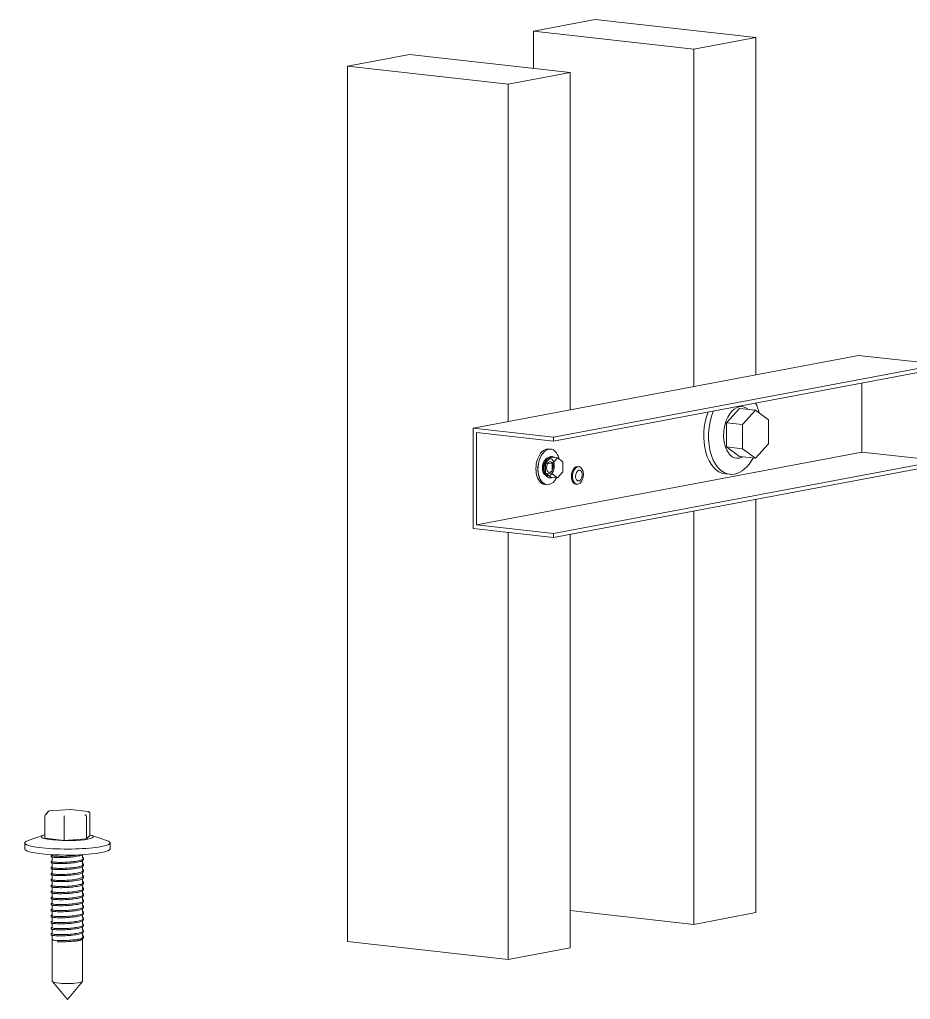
# Model space of a CAD drawing. Header units: millimetres. Extents: x -244126 to 368105, y -173968 to 259060.
# Drawn here: x 42424.6 to 42776, y 46286.4 to 46672.7 of the extents above; entities that cross this region are included whole.
import ezdxf

# ---------------------------------------------------------------- set-up
doc = ezdxf.new("R2010")
doc.units = ezdxf.units.MM
doc.header["$MEASUREMENT"] = 0
doc.layers.add('A04_TUBE SERIES', color=7, linetype='Continuous')

# ---------------------------------------------------------------- blocks, each defined once
blk = doc.blocks.new('A$Cf56e523b')
at = {"color": 0, "linetype": 'Continuous', "lineweight": 0, "extrusion": (6.66134e-16, 0.989374, 0.145396)}
for p, q in [((-97.78, 434.8), (-128.3, 429.04)), ((-18.58, 425.92), (-97.78, 434.8)), ((-128.3, 429.04), (-49.11, 420.16)), ((-128.3, 410.68), (-128.3, 429.04)), ((-49.11, 420.16), (-18.58, 425.92)), ((-18.58, 259.71), (-18.58, 425.92)), ((-189.36, 417.53), (-219.89, 411.77)), ((-110.16, 408.65), (-189.36, 417.53)), ((-49.11, 253.95), (-49.11, 420.16)), ((-219.89, 411.77), (-140.69, 402.89)), ((-219.89, -19.59), (-219.89, 411.77)), ((-140.69, 402.89), (-110.16, 408.65)), ((-110.16, 242.44), (-110.16, 408.65)), ((-140.69, 236.68), (-140.69, 402.89)), ((32.02, 269.25), (-157.99, 233.42)), ((32.02, 269.25), (71.62, 264.81)), ((71.62, 264.81), (-118.39, 228.98)), ((71.62, 262.84), (-118.39, 227)), ((33.6, 255.67), (33.6, 221.59)), ((-26.71, 243.17), (-33.06, 236.04)), ((-26.71, 243.17), (-18.79, 242.28)), ((-18.79, 242.28), (-25.14, 235.15)), ((-12.45, 237.54), (-18.79, 242.28)), ((-12.45, 225.67), (-12.45, 237.54)), ((-157.99, 233.42), (-157.99, 183.95)), ((-118.39, 228.98), (-157.99, 233.42)), ((-33.06, 236.04), (-33.06, 224.17)), ((-33.06, 236.04), (-25.14, 235.15)), ((-25.14, 235.15), (-25.14, 223.28)), ((-156.4, 231.26), (-118.39, 227)), ((-156.4, 185.75), (-156.4, 231.26)), ((-118.39, 227), (-118.39, 228.98)), ((-33.06, 224.17), (-26.71, 219.43)), ((-33.06, 224.17), (-25.14, 223.28)), ((-25.14, 223.28), (-18.79, 218.54)), ((-18.79, 218.54), (-12.45, 225.67)), ((33.6, 221.59), (-156.4, 185.75)), ((-119.68, 219.15), (-122.33, 216.17)), ((-119.68, 219.15), (-116.36, 218.78)), ((-116.36, 218.78), (-119.02, 215.79)), ((-113.7, 216.8), (-116.36, 218.78)), ((-26.71, 219.43), (-18.79, 218.54)), ((33.6, 221.59), (71.62, 217.32)), ((-122.33, 216.17), (-122.33, 211.19)), ((-122.33, 216.17), (-119.02, 215.79)), ((-119.02, 215.79), (-119.02, 210.82)), ((71.62, 217.32), (-118.39, 181.49)), ((71.62, 215.35), (-118.39, 179.51)), ((-113.7, 211.82), (-113.7, 216.8)), ((-122.33, 211.19), (-119.68, 209.21)), ((-122.33, 211.19), (-119.02, 210.82)), ((-119.68, 209.21), (-116.36, 208.84)), ((-119.02, 210.82), (-116.36, 208.84)), ((-116.36, 208.84), (-113.7, 211.82)), ((-33.81, 210.92), (-31.43, 210.66)), ((-122.65, 205.65), (-121.65, 205.54)), ((-18.58, -5.44), (-18.58, 198.33)), ((-49.11, -11.2), (-49.11, 192.58)), ((-157.99, 183.95), (-118.39, 179.51)), ((-118.39, 181.49), (-156.4, 185.75)), ((-140.69, -28.47), (-140.69, 182.01)), ((-118.39, 179.51), (-118.39, 181.49)), ((-110.16, -22.71), (-110.16, 181.06)), ((-110.16, -4.35), (-49.11, -11.2)), ((-49.11, -11.2), (-18.58, -5.44)), ((-219.89, -19.59), (-140.69, -28.47)), ((-140.69, -28.47), (-110.16, -22.71))]:
    blk.add_line(p, q, dxfattribs=at)
at = {"color": 0, "linetype": 'Continuous', "lineweight": 0}
for centre, major_axis, start_param, end_param in [((-29.09, 231.56), (-2.34, -20.91), -2.018128, 0.18347), ((-29.09, 231.56), (-2.34, -20.91), -2.018128, 0.18347), ((-29.09, 231.56), (2.34, 20.91), -1.038524, -0.756524), ((-29.09, 231.56), (2.34, 20.91), -1.038524, -0.756524), ((-31.47, 231.83), (-2.34, -20.91), -1.976257, 0), ((-121.67, 214.4), (-0.98, -8.75), -3.327534, 0), ((-120.67, 214.29), (-0.98, -8.75), -3.898117, 0.18347), ((-120.67, 214.29), (-0.98, -8.75), -2.229822, 0.18347), ((-120.67, 214.29), (0.98, 8.75), -1.038524, -0.756524), ((-120.67, 214.29), (0.98, 8.75), -1.038524, -0.756524), ((-29.09, 231.56), (-2.34, -20.91), 0.18347, 0.975482), ((-29.09, 231.56), (-2.34, -20.91), 0.18347, 0.975482), ((-120.67, 214.29), (-0.98, -8.75), 0.18347, 0.975482), ((-120.67, 214.29), (-0.98, -8.75), 0.18347, 0.975482)]:
    blk.add_ellipse(centre, major_axis=major_axis, ratio=0.604058, start_param=start_param, end_param=end_param, dxfattribs=at)
at = {"color": 0, "linetype": 'Continuous', "lineweight": 0, "extrusion": (-3.0076e-17, 1.98877e-16, -1)}
for centre, major_axis in [((-26.71, 231.3), (-1.43, -12.72)), ((-119.68, 214.18), (-0.6, -5.32))]:
    blk.add_ellipse(centre, major_axis=major_axis, ratio=0.604058, start_param=-0.18347, end_param=3.539334, dxfattribs=at)
at = {"color": 0, "linetype": 'Continuous', "lineweight": 0, "extrusion": (1.35777e-16, 1.52357e-16, -1)}
blk.add_ellipse((-26.71, 231.3), major_axis=(-1.43, -12.72), ratio=0.604058, start_param=-0.397742, end_param=-0.18347, dxfattribs=at)
at = {"color": 0, "linetype": 'Continuous', "lineweight": 0, "extrusion": (3.21605e-16, 1.59458e-16, -1)}
blk.add_ellipse((-119.68, 214.18), major_axis=(-0.6, -5.32), ratio=0.604058, start_param=-0.397742, end_param=-0.18347, dxfattribs=at)
blk = doc.blocks.new('A$C030455b8')
at = {"color": 0, "linetype": 'Continuous', "lineweight": 0, "extrusion": (6.66134e-16, 0.989374, 0.145396)}
blk.add_line((-0.79, -3.46), (-0.39, -3.5), dxfattribs=at)
at = {"color": 0, "linetype": 'Continuous', "lineweight": 0}
for centre, major_axis, start_param, end_param in [((-0.4, 0.04), (-0.39, -3.5), -3.327534, 0), ((0, 0), (-0.39, -3.5), -2.229822, 0.18347), ((0, 0), (-0.39, -3.5), -3.898117, 0.18347), ((0, 0), (0.39, 3.5), -2.16611, -0.756524), ((0, 0), (0.39, 3.5), -1.038524, -0.756524), ((0, 0), (-0.39, -3.5), 0.18347, 0.975482), ((0, 0), (-0.39, -3.5), 0.18347, 0.975482)]:
    blk.add_ellipse(centre, major_axis=major_axis, ratio=0.604058, start_param=start_param, end_param=end_param, dxfattribs=at)
at = {"color": 0, "linetype": 'Continuous', "lineweight": 0, "extrusion": (-3.0076e-17, 1.98877e-16, -1)}
blk.add_ellipse((0.4, -0.04), major_axis=(-0.24, -2.13), ratio=0.604058, start_param=-0.18347, end_param=5.885444, dxfattribs=at)
at = {"color": 0, "linetype": 'Continuous', "lineweight": 0, "extrusion": (3.21605e-16, 1.59458e-16, -1)}
blk.add_ellipse((0.4, -0.04), major_axis=(-0.24, -2.13), ratio=0.604058, start_param=-0.397742, end_param=-0.18347, dxfattribs=at)

msp = doc.modelspace()

# ---------------------------------------------------------------- linework, layer by layer
at = {"color": 0, "linetype": 'Continuous', "lineweight": 0, "extrusion": (6.66134e-16, 0.989374, 0.145396)}
for p, q in [((42644.03709, 46489.51533), (42644.43501, 46489.47073)), ((42436.05896, 46360.53011), (42434.81611, 46359.181)), ((42444.64434, 46361.22139), (42436.48701, 46360.73324)), ((42451.65236, 46360.43615), (42444.64747, 46361.22131)), ((42434.59576, 46349.93075), (42434.59576, 46358.63724)), ((42442.19878, 46349.07855), (42442.19878, 46357.78504)), ((42451.07627, 46349.60979), (42451.07627, 46358.31628)), ((42452.35074, 46350.99324), (42452.35074, 46359.69973)), ((42434.1068, 46351.06303), (42428.07424, 46349.07563)), ((42434.59576, 46349.93075), (42442.19878, 46349.07855)), ((42442.19878, 46349.07855), (42451.07627, 46349.60979)), ((42451.07627, 46349.60979), (42452.35074, 46350.99324)), ((42452.8397, 46351.06303), (42458.87226, 46349.07563)), ((42426.64122, 46345.713), (42426.64122, 46348.0875)), ((42460.30528, 46345.713), (42460.30528, 46348.0875)), ((42437.47325, 46343.17823), (42437.47325, 46343.42646)), ((42437.47325, 46340.80374), (42437.47325, 46342.50778)), ((42449.47325, 46341.99098), (42449.47325, 46343.42006)), ((42449.47325, 46339.61649), (42449.47325, 46341.04556)), ((42437.47325, 46338.42924), (42437.47325, 46340.13328)), ((42437.47325, 46336.05474), (42437.47325, 46337.75879)), ((42449.47325, 46337.24199), (42449.47325, 46338.67107)), ((42437.47325, 46333.68025), (42437.47325, 46335.38429)), ((42437.47325, 46331.30575), (42437.47325, 46333.00979)), ((42449.47325, 46334.86749), (42449.47325, 46336.29657)), ((42449.47325, 46332.493), (42449.47325, 46333.92207)), ((42437.47325, 46328.93125), (42437.47325, 46330.6353)), ((42449.47325, 46330.1185), (42449.47325, 46331.54758)), ((42449.47325, 46327.744), (42449.47325, 46329.17308)), ((42437.47325, 46326.55676), (42437.47325, 46328.2608)), ((42437.47325, 46324.18226), (42437.47325, 46325.8863)), ((42449.47325, 46325.36951), (42449.47325, 46326.79859)), ((42437.47325, 46321.80776), (42437.47325, 46323.51181)), ((42449.47325, 46322.99501), (42449.47325, 46324.42409)), ((42449.47325, 46320.62052), (42449.47325, 46322.04959)), ((42437.47325, 46319.43327), (42437.47325, 46321.13731)), ((42437.47325, 46317.05877), (42437.47325, 46318.76281)), ((42449.47325, 46318.24602), (42449.47325, 46319.6751)), ((42437.47325, 46314.68427), (42437.47325, 46316.38832)), ((42437.47325, 46312.30978), (42437.47325, 46314.01382)), ((42449.47325, 46315.87152), (42449.47325, 46317.3006)), ((42449.47325, 46313.49703), (42449.47325, 46314.9261)), ((42437.47325, 46310.09555), (42437.47325, 46311.63933)), ((42437.50571, 46310.00494), (42437.50571, 46293.47408)), ((42449.4408, 46310.00494), (42449.4408, 46293.47408)), ((42449.47325, 46311.12253), (42449.47325, 46312.55161)), ((42449.47325, 46310.09555), (42449.47325, 46310.17711)), ((42439.80059, 46309.59011), (42439.54405, 46309.54173)), ((42439.54405, 46309.54173), (42439.56821, 46309.06508)), ((42443.47325, 46286.35059), (42437.55014, 46293.3684)), ((42443.47325, 46286.35059), (42449.39636, 46293.3684))]:
    msp.add_line(p, q, dxfattribs=at)
at = {"color": 0, "linetype": 'Continuous', "lineweight": 0}
for centre, major_axis, ratio, start_param, end_param in [((42644.4296, 46493.01717), (-0.39251, -3.50185), 0.604058053, -3.327534015, 0), ((42644.82752, 46492.97257), (-0.39251, -3.50185), 0.604058053, -2.229822061, 0.183470383), ((42644.82752, 46492.97257), (-0.39251, -3.50185), 0.604058053, -3.898116762, 0.183470383), ((42644.82752, 46492.97257), (0.39251, 3.50185), 0.604058053, -2.166110496, -0.756524108), ((42644.82752, 46492.97257), (0.39251, 3.50185), 0.604058053, -1.038524079, -0.756524108), ((42644.82752, 46492.97257), (-0.39251, -3.50185), 0.604058053, 0.183470383, 0.975482157), ((42644.82752, 46492.97257), (-0.39251, -3.50185), 0.604058053, 0.183470383, 0.975482157), ((42436.60184, 46359.93868), (0.34873, -0.73488), 0.875158409, -3.638452452, -2.802332983), ((42435.45, 46358.68836), (-0.80916, -0.30215), 0.906304534, -1.89712087, -0.326324543), ((42442.32141, 46357.91816), (-0.02081, -0.80261), 0.150580787, -2.971057398, -1.400261072), ((42443.47325, 46348.0875), (-16.83203, 0), 0.145396025, -0.415626166, 2.484842838), ((42443.47325, 46348.0875), (-16.83203, 0), 0.145396025, -0.415626166, 2.484842838), ((42443.47325, 46348.0875), (16.83203, 0), 0.145396025, -0.656749816, 0.415626166), ((42443.47325, 46348.0875), (16.83203, 0), 0.145396025, -0.656749816, 0.415626166), ((42443.47325, 46345.713), (-16.83203, 0), 0.145396025, 0, 2.484842838), ((42443.47325, 46345.713), (16.83203, 0), 0.145396025, -0.656749816, 0), ((42443.47325, 46310.09555), (-6, 0), 0.145396025, 0, 0.857975873), ((42443.47325, 46310.09555), (6, 0), 0.145396025, -0.656749816, 0), ((42443.47325, 46310.09555), (6, 0), 0.145396025, -1.269481112, -0.656749816)]:
    msp.add_ellipse(centre, major_axis=major_axis, ratio=ratio, start_param=start_param, end_param=end_param, dxfattribs=at)
at = {"color": 0, "linetype": 'Continuous', "lineweight": 0, "extrusion": (-3.0076e-17, 1.98877e-16, -1)}
msp.add_ellipse((42645.22545, 46492.92797), major_axis=(-0.23875, -2.13), ratio=0.604058053, start_param=-0.183470383, end_param=5.88544363, dxfattribs=at)
at = {"color": 0, "linetype": 'Continuous', "lineweight": 0, "extrusion": (3.21605e-16, 1.59458e-16, -1)}
msp.add_ellipse((42645.22545, 46492.92797), major_axis=(-0.23875, -2.13), ratio=0.604058053, start_param=-0.397741677, end_param=-0.183470383, dxfattribs=at)
at = {"color": 0, "linetype": 'Continuous', "lineweight": 0, "extrusion": (3.32217e-16, 1.3021e-16, -1)}
msp.add_ellipse((42444.62509, 46360.41881), major_axis=(-0.02081, -0.80261), ratio=0.150580787, start_param=-3.312127909, end_param=-3.128657526, dxfattribs=at)
at = {"color": 0, "linetype": 'Continuous', "lineweight": 0, "extrusion": (-9.39676e-17, 1.72304e-16, -1)}
msp.add_ellipse((42451.49651, 46359.64861), major_axis=(0.80916, 0.30215), ratio=0.906304534, start_param=-1.244471784, end_param=0.326324543, dxfattribs=at)
at = {"color": 0, "linetype": 'Continuous', "lineweight": 0, "extrusion": (9.4611e-18, 1.581e-16, -1)}
msp.add_ellipse((42450.34467, 46358.39828), major_axis=(0.34873, -0.73488), ratio=0.875158409, start_param=-2.644732855, end_param=-1.073936529, dxfattribs=at)
at = {"color": 0, "linetype": 'Continuous', "lineweight": 0, "extrusion": (-1.06773e-16, 2.77556e-16, -1)}
msp.add_ellipse((42443.47325, 46350.46199), major_axis=(-10.23808, 0), ratio=0.145396025, start_param=-2.484842838, end_param=0.521435646, dxfattribs=at)
at = {"color": 0, "linetype": 'Continuous', "lineweight": 0, "extrusion": (-2.23306e-16, 4.996e-16, -1)}
msp.add_ellipse((42443.47325, 46350.46199), major_axis=(10.23808, 0), ratio=0.145396025, start_param=-0.521435646, end_param=0.656749816, dxfattribs=at)
at = {"color": 0, "linetype": 'Continuous', "lineweight": 0, "extrusion": (-1.70269e-16, 8.04912e-16, -1)}
msp.add_ellipse((42443.47325, 46293.47408), major_axis=(5.96754, 0), ratio=0.145396025, start_param=0, end_param=3.141592654, dxfattribs=at)
at = {"color": 0, "linetype": 'Continuous', "lineweight": 0}
for points, knots in [([(42437.47325, 46343.37285), (42437.13398, 46343.29941), (42436.99666, 46343.21489), (42437.07453, 46343.13285), (42437.15233, 46343.05087), (42437.44484, 46342.97155), (42437.92392, 46342.9079), (42438.40443, 46342.84406), (42439.07201, 46342.79615), (42439.86205, 46342.77425), (42440.65038, 46342.7524), (42441.55961, 46342.75654), (42442.5021, 46342.7917), (42443.44653, 46342.82692), (42444.42314, 46342.89331), (42445.33741, 46342.98989), (42446.21421, 46343.08251), (42447.03272, 46343.20281), (42447.71992, 46343.34486)], [86.688605762, 86.688605762, 86.688605762, 86.688605762, 87.134151352, 87.134151352, 87.134151352, 87.579318522, 87.579318522, 87.579318522, 88.025813003, 88.025813003, 88.025813003, 88.471342807, 88.471342807, 88.471342807, 88.917794336, 88.917794336, 88.917794336, 89.345951937, 89.345951937, 89.345951937, 89.345951937]), ([(42437.47325, 46340.99835), (42437.13442, 46340.92501), (42436.99701, 46340.84062), (42437.07423, 46340.75867), (42437.15168, 46340.67647), (42437.44504, 46340.59691), (42437.92591, 46340.53314), (42438.40625, 46340.46943), (42439.07305, 46340.42162), (42439.86196, 46340.39975), (42440.65011, 46340.3779), (42441.5591, 46340.38204), (42442.50136, 46340.41717), (42443.44287, 46340.45227), (42444.41637, 46340.51835), (42445.32823, 46340.61442), (42446.24239, 46340.71075), (42447.09339, 46340.83718), (42447.79899, 46340.98693), (42448.50319, 46341.13638), (42449.06165, 46341.30894), (42449.4206, 46341.4934), (42449.78001, 46341.67809), (42449.93892, 46341.87453), (42449.88198, 46342.06919), (42449.84315, 46342.20195), (42449.70481, 46342.33383), (42449.47325, 46342.46056)], [80.405420455, 80.405420455, 80.405420455, 80.405420455, 80.850387404, 80.850387404, 80.850387404, 81.296748842, 81.296748842, 81.296748842, 81.742609999, 81.742609999, 81.742609999, 82.188042039, 82.188042039, 82.188042039, 82.633115407, 82.633115407, 82.633115407, 83.079310854, 83.079310854, 83.079310854, 83.524621456, 83.524621456, 83.524621456, 83.970505655, 83.970505655, 83.970505655, 84.274593618, 84.274593618, 84.274593618, 84.274593618]), ([(42437.05307, 46342.70246), (42437.05305, 46342.61993), (42437.26901, 46342.53749), (42437.68012, 46342.4685), (42438.09086, 46342.39957), (42438.69586, 46342.34424), (42439.43688, 46342.31323), (42440.17736, 46342.28223), (42441.05268, 46342.27564), (42441.97872, 46342.29946), (42442.9065, 46342.32333), (42443.88398, 46342.37777), (42444.81684, 46342.46295), (42445.74811, 46342.54799), (42446.63371, 46342.66362), (42447.38849, 46342.80412), (42448.14354, 46342.94468), (42448.76668, 46343.11001), (42449.19796, 46343.2896), (42449.30613, 46343.33465), (42449.40239, 46343.38057), (42449.48614, 46343.42717)], [87.04762989, 87.04762989, 87.04762989, 87.04762989, 87.49329507, 87.49329507, 87.49329507, 87.938561912, 87.938561912, 87.938561912, 88.383500583, 88.383500583, 88.383500583, 88.829276658, 88.829276658, 88.829276658, 89.274290723, 89.274290723, 89.274290723, 89.719469637, 89.719469637, 89.719469637, 89.831126107, 89.831126107, 89.831126107, 89.831126107]), ([(42437.05307, 46340.32796), (42437.05305, 46340.24536), (42437.26938, 46340.16285), (42437.68115, 46340.09383), (42438.0925, 46340.02488), (42438.69835, 46339.96955), (42439.4403, 46339.93859), (42440.18162, 46339.90765), (42441.05783, 46339.90115), (42441.98461, 46339.92511), (42442.92391, 46339.9494), (42443.91392, 46340.00503), (42444.85684, 46340.09213), (42445.78803, 46340.17814), (42446.67208, 46340.29478), (42447.42377, 46340.43623), (42448.18967, 46340.58035), (42448.81703, 46340.75011), (42449.24313, 46340.93427), (42449.66923, 46341.11842), (42449.89347, 46341.31679), (42449.89344, 46341.51525)], [80.764444583, 80.764444583, 80.764444583, 80.764444583, 81.210480809, 81.210480809, 81.210480809, 81.656061885, 81.656061885, 81.656061885, 82.101258504, 82.101258504, 82.101258504, 82.55246671, 82.55246671, 82.55246671, 82.998058767, 82.998058767, 82.998058767, 83.452075047, 83.452075047, 83.452075047, 83.906091328, 83.906091328, 83.906091328, 83.906091328]), ([(42437.47325, 46338.62385), (42437.13442, 46338.55051), (42436.99701, 46338.46612), (42437.07423, 46338.38417), (42437.15168, 46338.30197), (42437.44504, 46338.22242), (42437.92591, 46338.15864), (42438.40625, 46338.09493), (42439.07305, 46338.04713), (42439.86196, 46338.02526), (42440.65011, 46338.00341), (42441.5591, 46338.00754), (42442.50136, 46338.04268), (42443.44287, 46338.07778), (42444.41637, 46338.14385), (42445.32823, 46338.23993), (42446.24239, 46338.33625), (42447.09339, 46338.46268), (42447.79899, 46338.61243), (42448.50319, 46338.76189), (42449.06165, 46338.93445), (42449.4206, 46339.1189), (42449.78001, 46339.30359), (42449.93892, 46339.50004), (42449.88198, 46339.6947), (42449.84315, 46339.82745), (42449.70481, 46339.95933), (42449.47325, 46340.08606)], [74.122235148, 74.122235148, 74.122235148, 74.122235148, 74.567202097, 74.567202097, 74.567202097, 75.013563535, 75.013563535, 75.013563535, 75.459424692, 75.459424692, 75.459424692, 75.904856732, 75.904856732, 75.904856732, 76.349930099, 76.349930099, 76.349930099, 76.796125547, 76.796125547, 76.796125547, 77.241436149, 77.241436149, 77.241436149, 77.687320348, 77.687320348, 77.687320348, 77.991408311, 77.991408311, 77.991408311, 77.991408311]), ([(42437.47325, 46336.24936), (42437.13442, 46336.17602), (42436.99701, 46336.09162), (42437.07423, 46336.00968), (42437.15168, 46335.92748), (42437.44504, 46335.84792), (42437.92591, 46335.78414), (42438.40625, 46335.72044), (42439.07305, 46335.67263), (42439.86196, 46335.65076), (42440.65011, 46335.62891), (42441.5591, 46335.63305), (42442.50136, 46335.66818), (42443.44287, 46335.70328), (42444.41637, 46335.76935), (42445.32823, 46335.86543), (42446.24239, 46335.96175), (42447.09339, 46336.08818), (42447.79899, 46336.23794), (42448.50319, 46336.38739), (42449.06165, 46336.55995), (42449.4206, 46336.7444), (42449.78001, 46336.92909), (42449.93892, 46337.12554), (42449.88198, 46337.3202), (42449.84315, 46337.45296), (42449.70481, 46337.58484), (42449.47325, 46337.71157)], [67.839049841, 67.839049841, 67.839049841, 67.839049841, 68.284016789, 68.284016789, 68.284016789, 68.730378228, 68.730378228, 68.730378228, 69.176239385, 69.176239385, 69.176239385, 69.621671425, 69.621671425, 69.621671425, 70.066744792, 70.066744792, 70.066744792, 70.51294024, 70.51294024, 70.51294024, 70.958250841, 70.958250841, 70.958250841, 71.404135041, 71.404135041, 71.404135041, 71.708223004, 71.708223004, 71.708223004, 71.708223004]), ([(42437.05307, 46337.95346), (42437.05305, 46337.87086), (42437.26938, 46337.78836), (42437.68115, 46337.71933), (42438.0925, 46337.65038), (42438.69835, 46337.59505), (42439.4403, 46337.56409), (42440.18162, 46337.53315), (42441.05783, 46337.52666), (42441.98461, 46337.55062), (42442.92391, 46337.5749), (42443.91392, 46337.63053), (42444.85684, 46337.71763), (42445.78803, 46337.80364), (42446.67208, 46337.92029), (42447.42377, 46338.06173), (42448.18967, 46338.20585), (42448.81703, 46338.37562), (42449.24313, 46338.55977), (42449.66923, 46338.74392), (42449.89347, 46338.94229), (42449.89344, 46339.14075)], [74.481259276, 74.481259276, 74.481259276, 74.481259276, 74.927295502, 74.927295502, 74.927295502, 75.372876578, 75.372876578, 75.372876578, 75.818073197, 75.818073197, 75.818073197, 76.269281403, 76.269281403, 76.269281403, 76.71487346, 76.71487346, 76.71487346, 77.16888974, 77.16888974, 77.16888974, 77.622906021, 77.622906021, 77.622906021, 77.622906021]), ([(42437.47325, 46333.87486), (42437.13442, 46333.80152), (42436.99701, 46333.71713), (42437.07423, 46333.63518), (42437.15168, 46333.55298), (42437.44504, 46333.47342), (42437.92591, 46333.40965), (42438.40625, 46333.34594), (42439.07305, 46333.29813), (42439.86196, 46333.27626), (42440.65011, 46333.25441), (42441.5591, 46333.25855), (42442.50136, 46333.29368), (42443.44287, 46333.32878), (42444.41637, 46333.39486), (42445.32823, 46333.49094), (42446.24239, 46333.58726), (42447.09339, 46333.71369), (42447.79899, 46333.86344), (42448.50319, 46334.01289), (42449.06165, 46334.18545), (42449.4206, 46334.36991), (42449.78001, 46334.5546), (42449.93892, 46334.75104), (42449.88198, 46334.9457), (42449.84315, 46335.07846), (42449.70481, 46335.21034), (42449.47325, 46335.33707)], [61.555864534, 61.555864534, 61.555864534, 61.555864534, 62.000831482, 62.000831482, 62.000831482, 62.447192921, 62.447192921, 62.447192921, 62.893054077, 62.893054077, 62.893054077, 63.338486118, 63.338486118, 63.338486118, 63.783559485, 63.783559485, 63.783559485, 64.229754932, 64.229754932, 64.229754932, 64.675065534, 64.675065534, 64.675065534, 65.120949733, 65.120949733, 65.120949733, 65.425037697, 65.425037697, 65.425037697, 65.425037697]), ([(42437.05307, 46335.57897), (42437.05305, 46335.49637), (42437.26938, 46335.41386), (42437.68115, 46335.34484), (42438.0925, 46335.27588), (42438.69835, 46335.22056), (42439.4403, 46335.18959), (42440.18162, 46335.15866), (42441.05783, 46335.15216), (42441.98461, 46335.17612), (42442.92391, 46335.20041), (42443.91392, 46335.25604), (42444.85684, 46335.34313), (42445.78803, 46335.42914), (42446.67208, 46335.54579), (42447.42377, 46335.68724), (42448.18967, 46335.83136), (42448.81703, 46336.00112), (42449.24313, 46336.18527), (42449.66923, 46336.36943), (42449.89347, 46336.56779), (42449.89344, 46336.76626)], [68.198073968, 68.198073968, 68.198073968, 68.198073968, 68.644110195, 68.644110195, 68.644110195, 69.089691271, 69.089691271, 69.089691271, 69.53488789, 69.53488789, 69.53488789, 69.986096096, 69.986096096, 69.986096096, 70.431688153, 70.431688153, 70.431688153, 70.885704433, 70.885704433, 70.885704433, 71.339720713, 71.339720713, 71.339720713, 71.339720713]), ([(42437.05307, 46333.20447), (42437.05305, 46333.12187), (42437.26938, 46333.03936), (42437.68115, 46332.97034), (42438.0925, 46332.90139), (42438.69835, 46332.84606), (42439.4403, 46332.8151), (42440.18162, 46332.78416), (42441.05783, 46332.77766), (42441.98461, 46332.80163), (42442.92391, 46332.82591), (42443.91392, 46332.88154), (42444.85684, 46332.96864), (42445.78803, 46333.05465), (42446.67208, 46333.17129), (42447.42377, 46333.31274), (42448.18967, 46333.45686), (42448.81703, 46333.62662), (42449.24313, 46333.81078), (42449.66923, 46333.99493), (42449.89347, 46334.1933), (42449.89344, 46334.39176)], [61.914888661, 61.914888661, 61.914888661, 61.914888661, 62.360924888, 62.360924888, 62.360924888, 62.806505964, 62.806505964, 62.806505964, 63.251702583, 63.251702583, 63.251702583, 63.702910789, 63.702910789, 63.702910789, 64.148502845, 64.148502845, 64.148502845, 64.602519126, 64.602519126, 64.602519126, 65.056535406, 65.056535406, 65.056535406, 65.056535406]), ([(42437.47325, 46331.50036), (42437.13442, 46331.42702), (42436.99701, 46331.34263), (42437.07423, 46331.26069), (42437.15168, 46331.17848), (42437.44504, 46331.09893), (42437.92591, 46331.03515), (42438.40625, 46330.97144), (42439.07305, 46330.92364), (42439.86196, 46330.90177), (42440.65011, 46330.87992), (42441.5591, 46330.88406), (42442.50136, 46330.91919), (42443.44287, 46330.95429), (42444.41637, 46331.02036), (42445.32823, 46331.11644), (42446.24239, 46331.21276), (42447.09339, 46331.33919), (42447.79899, 46331.48894), (42448.50319, 46331.6384), (42449.06165, 46331.81096), (42449.4206, 46331.99541), (42449.78001, 46332.1801), (42449.93892, 46332.37655), (42449.88198, 46332.57121), (42449.84315, 46332.70396), (42449.70481, 46332.83584), (42449.47325, 46332.96257)], [55.272679226, 55.272679226, 55.272679226, 55.272679226, 55.717646175, 55.717646175, 55.717646175, 56.164007614, 56.164007614, 56.164007614, 56.60986877, 56.60986877, 56.60986877, 57.055300811, 57.055300811, 57.055300811, 57.500374178, 57.500374178, 57.500374178, 57.946569625, 57.946569625, 57.946569625, 58.391880227, 58.391880227, 58.391880227, 58.837764426, 58.837764426, 58.837764426, 59.14185239, 59.14185239, 59.14185239, 59.14185239]), ([(42437.47325, 46329.12587), (42437.13442, 46329.05253), (42436.99701, 46328.96813), (42437.07423, 46328.88619), (42437.15168, 46328.80399), (42437.44504, 46328.72443), (42437.92591, 46328.66065), (42438.40625, 46328.59695), (42439.07305, 46328.54914), (42439.86196, 46328.52727), (42440.65011, 46328.50542), (42441.5591, 46328.50956), (42442.50136, 46328.54469), (42443.44287, 46328.57979), (42444.41637, 46328.64586), (42445.32823, 46328.74194), (42446.24239, 46328.83826), (42447.09339, 46328.96469), (42447.79899, 46329.11445), (42448.50319, 46329.2639), (42449.06165, 46329.43646), (42449.4206, 46329.62091), (42449.78001, 46329.8056), (42449.93892, 46330.00205), (42449.88198, 46330.19671), (42449.84315, 46330.32947), (42449.70481, 46330.46135), (42449.47325, 46330.58808)], [48.989493919, 48.989493919, 48.989493919, 48.989493919, 49.434460868, 49.434460868, 49.434460868, 49.880822307, 49.880822307, 49.880822307, 50.326683463, 50.326683463, 50.326683463, 50.772115503, 50.772115503, 50.772115503, 51.217188871, 51.217188871, 51.217188871, 51.663384318, 51.663384318, 51.663384318, 52.10869492, 52.10869492, 52.10869492, 52.554579119, 52.554579119, 52.554579119, 52.858667083, 52.858667083, 52.858667083, 52.858667083]), ([(42437.05307, 46330.82997), (42437.05305, 46330.74737), (42437.26938, 46330.66487), (42437.68115, 46330.59584), (42438.0925, 46330.52689), (42438.69835, 46330.47156), (42439.4403, 46330.4406), (42440.18162, 46330.40966), (42441.05783, 46330.40317), (42441.98461, 46330.42713), (42442.92391, 46330.45141), (42443.91392, 46330.50705), (42444.85684, 46330.59414), (42445.78803, 46330.68015), (42446.67208, 46330.7968), (42447.42377, 46330.93824), (42448.18967, 46331.08236), (42448.81703, 46331.25213), (42449.24313, 46331.43628), (42449.66923, 46331.62044), (42449.89347, 46331.8188), (42449.89344, 46332.01726)], [55.631703354, 55.631703354, 55.631703354, 55.631703354, 56.077739581, 56.077739581, 56.077739581, 56.523320656, 56.523320656, 56.523320656, 56.968517276, 56.968517276, 56.968517276, 57.419725481, 57.419725481, 57.419725481, 57.865317538, 57.865317538, 57.865317538, 58.319333819, 58.319333819, 58.319333819, 58.773350099, 58.773350099, 58.773350099, 58.773350099]), ([(42437.05307, 46328.45548), (42437.05305, 46328.37288), (42437.26938, 46328.29037), (42437.68115, 46328.22135), (42438.0925, 46328.1524), (42438.69835, 46328.09707), (42439.4403, 46328.0661), (42440.18162, 46328.03517), (42441.05783, 46328.02867), (42441.98461, 46328.05263), (42442.92391, 46328.07692), (42443.91392, 46328.13255), (42444.85684, 46328.21964), (42445.78803, 46328.30566), (42446.67208, 46328.4223), (42447.42377, 46328.56375), (42448.18967, 46328.70787), (42448.81703, 46328.87763), (42449.24313, 46329.06179), (42449.66923, 46329.24594), (42449.89347, 46329.4443), (42449.89344, 46329.64277)], [49.348518047, 49.348518047, 49.348518047, 49.348518047, 49.794554274, 49.794554274, 49.794554274, 50.240135349, 50.240135349, 50.240135349, 50.685331968, 50.685331968, 50.685331968, 51.136540174, 51.136540174, 51.136540174, 51.582132231, 51.582132231, 51.582132231, 52.036148511, 52.036148511, 52.036148511, 52.490164792, 52.490164792, 52.490164792, 52.490164792]), ([(42437.47325, 46326.75137), (42437.13442, 46326.67803), (42436.99701, 46326.59364), (42437.07423, 46326.51169), (42437.15168, 46326.42949), (42437.44504, 46326.34993), (42437.92591, 46326.28616), (42438.40625, 46326.22245), (42439.07305, 46326.17464), (42439.86196, 46326.15277), (42440.65011, 46326.13093), (42441.5591, 46326.13506), (42442.50136, 46326.17019), (42443.44287, 46326.20529), (42444.41637, 46326.27137), (42445.32823, 46326.36745), (42446.24239, 46326.46377), (42447.09339, 46326.5902), (42447.79899, 46326.73995), (42448.50319, 46326.8894), (42449.06165, 46327.06197), (42449.4206, 46327.24642), (42449.78001, 46327.43111), (42449.93892, 46327.62755), (42449.88198, 46327.82221), (42449.84315, 46327.95497), (42449.70481, 46328.08685), (42449.47325, 46328.21358)], [42.706308612, 42.706308612, 42.706308612, 42.706308612, 43.151275561, 43.151275561, 43.151275561, 43.597636999, 43.597636999, 43.597636999, 44.043498156, 44.043498156, 44.043498156, 44.488930196, 44.488930196, 44.488930196, 44.934003564, 44.934003564, 44.934003564, 45.380199011, 45.380199011, 45.380199011, 45.825509613, 45.825509613, 45.825509613, 46.271393812, 46.271393812, 46.271393812, 46.575481775, 46.575481775, 46.575481775, 46.575481775]), ([(42437.47325, 46324.37688), (42437.13442, 46324.30354), (42436.99701, 46324.21914), (42437.07423, 46324.1372), (42437.15168, 46324.05499), (42437.44504, 46323.97544), (42437.92591, 46323.91166), (42438.40625, 46323.84795), (42439.07305, 46323.80015), (42439.86196, 46323.77828), (42440.65011, 46323.75643), (42441.5591, 46323.76057), (42442.50136, 46323.7957), (42443.44287, 46323.8308), (42444.41637, 46323.89687), (42445.32823, 46323.99295), (42446.24239, 46324.08927), (42447.09339, 46324.2157), (42447.79899, 46324.36545), (42448.50319, 46324.51491), (42449.06165, 46324.68747), (42449.4206, 46324.87192), (42449.78001, 46325.05661), (42449.93892, 46325.25306), (42449.88198, 46325.44772), (42449.84315, 46325.58047), (42449.70481, 46325.71235), (42449.47325, 46325.83909)], [36.423123305, 36.423123305, 36.423123305, 36.423123305, 36.868090254, 36.868090254, 36.868090254, 37.314451692, 37.314451692, 37.314451692, 37.760312849, 37.760312849, 37.760312849, 38.205744889, 38.205744889, 38.205744889, 38.650818256, 38.650818256, 38.650818256, 39.097013704, 39.097013704, 39.097013704, 39.542324306, 39.542324306, 39.542324306, 39.988208505, 39.988208505, 39.988208505, 40.292296468, 40.292296468, 40.292296468, 40.292296468]), ([(42437.05307, 46326.08098), (42437.05305, 46325.99838), (42437.26938, 46325.91587), (42437.68115, 46325.84685), (42438.0925, 46325.7779), (42438.69835, 46325.72257), (42439.4403, 46325.69161), (42440.18162, 46325.66067), (42441.05783, 46325.65417), (42441.98461, 46325.67814), (42442.92391, 46325.70242), (42443.91392, 46325.75805), (42444.85684, 46325.84515), (42445.78803, 46325.93116), (42446.67208, 46326.0478), (42447.42377, 46326.18925), (42448.18967, 46326.33337), (42448.81703, 46326.50314), (42449.24313, 46326.68729), (42449.66923, 46326.87144), (42449.89347, 46327.06981), (42449.89344, 46327.26827)], [43.06533274, 43.06533274, 43.06533274, 43.06533274, 43.511368966, 43.511368966, 43.511368966, 43.956950042, 43.956950042, 43.956950042, 44.402146661, 44.402146661, 44.402146661, 44.853354867, 44.853354867, 44.853354867, 45.298946924, 45.298946924, 45.298946924, 45.752963204, 45.752963204, 45.752963204, 46.206979485, 46.206979485, 46.206979485, 46.206979485]), ([(42437.47325, 46322.00238), (42437.13442, 46321.92904), (42436.99701, 46321.84464), (42437.07423, 46321.7627), (42437.15168, 46321.6805), (42437.44504, 46321.60094), (42437.92591, 46321.53716), (42438.40625, 46321.47346), (42439.07305, 46321.42565), (42439.86196, 46321.40378), (42440.65011, 46321.38193), (42441.5591, 46321.38607), (42442.50136, 46321.4212), (42443.44287, 46321.4563), (42444.41637, 46321.52237), (42445.32823, 46321.61845), (42446.24239, 46321.71477), (42447.09339, 46321.8412), (42447.79899, 46321.99096), (42448.50319, 46322.14041), (42449.06165, 46322.31297), (42449.4206, 46322.49743), (42449.78001, 46322.68212), (42449.93892, 46322.87856), (42449.88198, 46323.07322), (42449.84315, 46323.20598), (42449.70481, 46323.33786), (42449.47325, 46323.46459)], [30.139937998, 30.139937998, 30.139937998, 30.139937998, 30.584904946, 30.584904946, 30.584904946, 31.031266385, 31.031266385, 31.031266385, 31.477127541, 31.477127541, 31.477127541, 31.922559582, 31.922559582, 31.922559582, 32.367632949, 32.367632949, 32.367632949, 32.813828397, 32.813828397, 32.813828397, 33.259138998, 33.259138998, 33.259138998, 33.705023198, 33.705023198, 33.705023198, 34.009111161, 34.009111161, 34.009111161, 34.009111161]), ([(42437.05307, 46323.70648), (42437.05305, 46323.62389), (42437.26938, 46323.54138), (42437.68115, 46323.47235), (42438.0925, 46323.4034), (42438.69835, 46323.34807), (42439.4403, 46323.31711), (42440.18162, 46323.28618), (42441.05783, 46323.27968), (42441.98461, 46323.30364), (42442.92391, 46323.32793), (42443.91392, 46323.38356), (42444.85684, 46323.47065), (42445.78803, 46323.55666), (42446.67208, 46323.67331), (42447.42377, 46323.81475), (42448.18967, 46323.95887), (42448.81703, 46324.12864), (42449.24313, 46324.31279), (42449.66923, 46324.49695), (42449.89347, 46324.69531), (42449.89344, 46324.89377)], [36.782147432, 36.782147432, 36.782147432, 36.782147432, 37.228183659, 37.228183659, 37.228183659, 37.673764735, 37.673764735, 37.673764735, 38.118961354, 38.118961354, 38.118961354, 38.57016956, 38.57016956, 38.57016956, 39.015761617, 39.015761617, 39.015761617, 39.469777897, 39.469777897, 39.469777897, 39.923794177, 39.923794177, 39.923794177, 39.923794177]), ([(42437.05307, 46321.33199), (42437.05305, 46321.24939), (42437.26938, 46321.16688), (42437.68115, 46321.09786), (42438.0925, 46321.02891), (42438.69835, 46320.97358), (42439.4403, 46320.94261), (42440.18162, 46320.91168), (42441.05783, 46320.90518), (42441.98461, 46320.92914), (42442.92391, 46320.95343), (42443.91392, 46321.00906), (42444.85684, 46321.09615), (42445.78803, 46321.18217), (42446.67208, 46321.29881), (42447.42377, 46321.44026), (42448.18967, 46321.58438), (42448.81703, 46321.75414), (42449.24313, 46321.9383), (42449.66923, 46322.12245), (42449.89347, 46322.32081), (42449.89344, 46322.51928)], [30.498962125, 30.498962125, 30.498962125, 30.498962125, 30.944998352, 30.944998352, 30.944998352, 31.390579428, 31.390579428, 31.390579428, 31.835776047, 31.835776047, 31.835776047, 32.286984253, 32.286984253, 32.286984253, 32.732576309, 32.732576309, 32.732576309, 33.18659259, 33.18659259, 33.18659259, 33.64060887, 33.64060887, 33.64060887, 33.64060887]), ([(42437.47325, 46319.62788), (42437.13442, 46319.55454), (42436.99701, 46319.47015), (42437.07423, 46319.3882), (42437.15168, 46319.306), (42437.44504, 46319.22644), (42437.92591, 46319.16267), (42438.40625, 46319.09896), (42439.07305, 46319.05116), (42439.86196, 46319.02929), (42440.65011, 46319.00744), (42441.5591, 46319.01157), (42442.50136, 46319.0467), (42443.44287, 46319.08181), (42444.41637, 46319.14788), (42445.32823, 46319.24396), (42446.24239, 46319.34028), (42447.09339, 46319.46671), (42447.79899, 46319.61646), (42448.50319, 46319.76592), (42449.06165, 46319.93848), (42449.4206, 46320.12293), (42449.78001, 46320.30762), (42449.93892, 46320.50406), (42449.88198, 46320.69873), (42449.84315, 46320.83148), (42449.70481, 46320.96336), (42449.47325, 46321.09009)], [23.856752691, 23.856752691, 23.856752691, 23.856752691, 24.301719639, 24.301719639, 24.301719639, 24.748081078, 24.748081078, 24.748081078, 25.193942234, 25.193942234, 25.193942234, 25.639374275, 25.639374275, 25.639374275, 26.084447642, 26.084447642, 26.084447642, 26.530643089, 26.530643089, 26.530643089, 26.975953691, 26.975953691, 26.975953691, 27.42183789, 27.42183789, 27.42183789, 27.725925854, 27.725925854, 27.725925854, 27.725925854]), ([(42437.47325, 46317.25339), (42437.13442, 46317.18005), (42436.99701, 46317.09565), (42437.07423, 46317.01371), (42437.15168, 46316.9315), (42437.44504, 46316.85195), (42437.92591, 46316.78817), (42438.40625, 46316.72446), (42439.07305, 46316.67666), (42439.86196, 46316.65479), (42440.65011, 46316.63294), (42441.5591, 46316.63708), (42442.50136, 46316.67221), (42443.44287, 46316.70731), (42444.41637, 46316.77338), (42445.32823, 46316.86946), (42446.24239, 46316.96578), (42447.09339, 46317.09221), (42447.79899, 46317.24196), (42448.50319, 46317.39142), (42449.06165, 46317.56398), (42449.4206, 46317.74843), (42449.78001, 46317.93312), (42449.93892, 46318.12957), (42449.88198, 46318.32423), (42449.84315, 46318.45699), (42449.70481, 46318.58886), (42449.47325, 46318.7156)], [17.573567383, 17.573567383, 17.573567383, 17.573567383, 18.018534332, 18.018534332, 18.018534332, 18.464895771, 18.464895771, 18.464895771, 18.910756927, 18.910756927, 18.910756927, 19.356188967, 19.356188967, 19.356188967, 19.801262335, 19.801262335, 19.801262335, 20.247457782, 20.247457782, 20.247457782, 20.692768384, 20.692768384, 20.692768384, 21.138652583, 21.138652583, 21.138652583, 21.442740547, 21.442740547, 21.442740547, 21.442740547]), ([(42437.05307, 46318.95749), (42437.05305, 46318.87489), (42437.26938, 46318.79238), (42437.68115, 46318.72336), (42438.0925, 46318.65441), (42438.69835, 46318.59908), (42439.4403, 46318.56812), (42440.18162, 46318.53718), (42441.05783, 46318.53068), (42441.98461, 46318.55465), (42442.92391, 46318.57893), (42443.91392, 46318.63456), (42444.85684, 46318.72166), (42445.78803, 46318.80767), (42446.67208, 46318.92432), (42447.42377, 46319.06576), (42448.18967, 46319.20988), (42448.81703, 46319.37965), (42449.24313, 46319.5638), (42449.66923, 46319.74795), (42449.89347, 46319.94632), (42449.89344, 46320.14478)], [24.215776818, 24.215776818, 24.215776818, 24.215776818, 24.661813045, 24.661813045, 24.661813045, 25.107394121, 25.107394121, 25.107394121, 25.55259074, 25.55259074, 25.55259074, 26.003798946, 26.003798946, 26.003798946, 26.449391002, 26.449391002, 26.449391002, 26.903407283, 26.903407283, 26.903407283, 27.357423563, 27.357423563, 27.357423563, 27.357423563]), ([(42437.05307, 46316.583), (42437.05305, 46316.5004), (42437.26938, 46316.41789), (42437.68115, 46316.34886), (42438.0925, 46316.27991), (42438.69835, 46316.22458), (42439.4403, 46316.19362), (42440.18162, 46316.16269), (42441.05783, 46316.15619), (42441.98461, 46316.18015), (42442.92391, 46316.20444), (42443.91392, 46316.26007), (42444.85684, 46316.34716), (42445.78803, 46316.43317), (42446.67208, 46316.54982), (42447.42377, 46316.69126), (42448.18967, 46316.83539), (42448.81703, 46317.00515), (42449.24313, 46317.1893), (42449.66923, 46317.37346), (42449.89347, 46317.57182), (42449.89344, 46317.77028)], [17.932591511, 17.932591511, 17.932591511, 17.932591511, 18.378627738, 18.378627738, 18.378627738, 18.824208813, 18.824208813, 18.824208813, 19.269405433, 19.269405433, 19.269405433, 19.720613638, 19.720613638, 19.720613638, 20.166205695, 20.166205695, 20.166205695, 20.620221975, 20.620221975, 20.620221975, 21.074238256, 21.074238256, 21.074238256, 21.074238256]), ([(42437.47325, 46314.87889), (42437.13442, 46314.80555), (42436.99701, 46314.72116), (42437.07423, 46314.63921), (42437.15168, 46314.55701), (42437.44504, 46314.47745), (42437.92591, 46314.41367), (42438.40625, 46314.34997), (42439.07305, 46314.30216), (42439.86196, 46314.28029), (42440.65011, 46314.25844), (42441.5591, 46314.26258), (42442.50136, 46314.29771), (42443.44287, 46314.33281), (42444.41637, 46314.39888), (42445.32823, 46314.49496), (42446.24239, 46314.59128), (42447.09339, 46314.71772), (42447.79899, 46314.86747), (42448.50319, 46315.01692), (42449.06165, 46315.18948), (42449.4206, 46315.37394), (42449.78001, 46315.55863), (42449.93892, 46315.75507), (42449.88198, 46315.94973), (42449.84315, 46316.08249), (42449.70481, 46316.21437), (42449.47325, 46316.3411)], [11.290382076, 11.290382076, 11.290382076, 11.290382076, 11.735349025, 11.735349025, 11.735349025, 12.181710464, 12.181710464, 12.181710464, 12.62757162, 12.62757162, 12.62757162, 13.07300366, 13.07300366, 13.07300366, 13.518077028, 13.518077028, 13.518077028, 13.964272475, 13.964272475, 13.964272475, 14.409583077, 14.409583077, 14.409583077, 14.855467276, 14.855467276, 14.855467276, 15.15955524, 15.15955524, 15.15955524, 15.15955524]), ([(42437.47325, 46312.50439), (42437.13442, 46312.43105), (42436.99701, 46312.34666), (42437.07423, 46312.26471), (42437.15168, 46312.18251), (42437.44504, 46312.10295), (42437.92591, 46312.03918), (42438.40625, 46311.97547), (42439.07305, 46311.92767), (42439.86196, 46311.9058), (42440.65011, 46311.88395), (42441.5591, 46311.88808), (42442.50136, 46311.92321), (42443.44287, 46311.95832), (42444.41637, 46312.02439), (42445.32823, 46312.12047), (42446.24239, 46312.21679), (42447.09339, 46312.34322), (42447.79899, 46312.49297), (42448.50319, 46312.64243), (42449.06165, 46312.81499), (42449.4206, 46312.99944), (42449.78001, 46313.18413), (42449.93892, 46313.38058), (42449.88198, 46313.57524), (42449.84315, 46313.70799), (42449.70481, 46313.83987), (42449.47325, 46313.9666)], [5.007196769, 5.007196769, 5.007196769, 5.007196769, 5.452163718, 5.452163718, 5.452163718, 5.898525156, 5.898525156, 5.898525156, 6.344386313, 6.344386313, 6.344386313, 6.789818353, 6.789818353, 6.789818353, 7.234891721, 7.234891721, 7.234891721, 7.681087168, 7.681087168, 7.681087168, 8.12639777, 8.12639777, 8.12639777, 8.572281969, 8.572281969, 8.572281969, 8.876369932, 8.876369932, 8.876369932, 8.876369932]), ([(42437.05307, 46314.2085), (42437.05305, 46314.1259), (42437.26938, 46314.04339), (42437.68115, 46313.97437), (42438.0925, 46313.90542), (42438.69835, 46313.85009), (42439.4403, 46313.81913), (42440.18162, 46313.78819), (42441.05783, 46313.78169), (42441.98461, 46313.80565), (42442.92391, 46313.82994), (42443.91392, 46313.88557), (42444.85684, 46313.97267), (42445.78803, 46314.05868), (42446.67208, 46314.17532), (42447.42377, 46314.31677), (42448.18967, 46314.46089), (42448.81703, 46314.63065), (42449.24313, 46314.81481), (42449.66923, 46314.99896), (42449.89347, 46315.19733), (42449.89344, 46315.39579)], [11.649406204, 11.649406204, 11.649406204, 11.649406204, 12.09544243, 12.09544243, 12.09544243, 12.541023506, 12.541023506, 12.541023506, 12.986220125, 12.986220125, 12.986220125, 13.437428331, 13.437428331, 13.437428331, 13.883020388, 13.883020388, 13.883020388, 14.337036668, 14.337036668, 14.337036668, 14.791052949, 14.791052949, 14.791052949, 14.791052949]), ([(42437.05307, 46311.834), (42437.05305, 46311.7514), (42437.26938, 46311.66889), (42437.68115, 46311.59987), (42438.0925, 46311.53092), (42438.69835, 46311.47559), (42439.4403, 46311.44463), (42440.18162, 46311.41369), (42441.05783, 46311.40719), (42441.98461, 46311.43116), (42442.92391, 46311.45544), (42443.91392, 46311.51107), (42444.85684, 46311.59817), (42445.78803, 46311.68418), (42446.67208, 46311.80083), (42447.42377, 46311.94227), (42448.18967, 46312.08639), (42448.81703, 46312.25616), (42449.24313, 46312.44031), (42449.66923, 46312.62446), (42449.89347, 46312.82283), (42449.89344, 46313.02129)], [5.366220897, 5.366220897, 5.366220897, 5.366220897, 5.812257123, 5.812257123, 5.812257123, 6.257838199, 6.257838199, 6.257838199, 6.703034818, 6.703034818, 6.703034818, 7.154243024, 7.154243024, 7.154243024, 7.599835081, 7.599835081, 7.599835081, 8.053851361, 8.053851361, 8.053851361, 8.507867642, 8.507867642, 8.507867642, 8.507867642]), ([(42439.54405, 46309.54173), (42440.29802, 46309.51301), (42441.18358, 46309.50917), (42442.11538, 46309.53597), (42443.0464, 46309.56275), (42444.0224, 46309.62016), (42444.94945, 46309.70808), (42445.87905, 46309.79624), (42446.75822, 46309.91503), (42447.50195, 46310.0584), (42448.24413, 46310.20148), (42448.85046, 46310.36892), (42449.26253, 46310.55001), (42449.67528, 46310.73139), (42449.89257, 46310.92629), (42449.89342, 46311.12132), (42449.89411, 46311.28073), (42449.75094, 46311.44012), (42449.47325, 46311.59211)], [0, 0, 0, 0, 0.445486781, 0.445486781, 0.445486781, 0.890605254, 0.890605254, 0.890605254, 1.336943893, 1.336943893, 1.336943893, 1.782358768, 1.782358768, 1.782358768, 2.228508896, 2.228508896, 2.228508896, 2.593184625, 2.593184625, 2.593184625, 2.593184625]), ([(42439.56821, 46309.06508), (42440.32442, 46309.03691), (42441.21121, 46309.03366), (42442.14325, 46309.06104), (42443.07811, 46309.08851), (42444.05728, 46309.14684), (42444.98597, 46309.23582), (42445.91263, 46309.32461), (42446.78783, 46309.44389), (42447.52721, 46309.58755), (42448.26818, 46309.73153), (42448.87177, 46309.8999), (42449.27953, 46310.08179), (42449.68219, 46310.26141), (42449.89347, 46310.45406), (42449.89344, 46310.6468)], [0, 0, 0, 0, 0.445176851, 0.445176851, 0.445176851, 0.891703079, 0.891703079, 0.891703079, 1.337256395, 1.337256395, 1.337256395, 1.783771018, 1.783771018, 1.783771018, 2.224682334, 2.224682334, 2.224682334, 2.224682334])]:
    msp.add_open_spline(points, degree=3, knots=knots, dxfattribs=at)
for points in [[(42437.05307, 46342.70246), (42437.0531, 46342.86103), (42437.0531, 46343.0196), (42437.05308, 46343.17818)], [(42437.05307, 46340.32796), (42437.0531, 46340.48653), (42437.0531, 46340.64511), (42437.05308, 46340.80368)], [(42449.89342, 46341.9909), (42449.8934, 46341.83235), (42449.89341, 46341.6738), (42449.89344, 46341.51525)], [(42437.05307, 46337.95346), (42437.0531, 46338.11204), (42437.0531, 46338.27061), (42437.05308, 46338.42918)], [(42449.89342, 46339.61641), (42449.8934, 46339.45786), (42449.89341, 46339.2993), (42449.89344, 46339.14075)], [(42449.89342, 46337.24191), (42449.8934, 46337.08336), (42449.89341, 46336.92481), (42449.89344, 46336.76626)], [(42437.05307, 46335.57897), (42437.0531, 46335.73754), (42437.0531, 46335.89611), (42437.05308, 46336.05469)], [(42437.05307, 46333.20447), (42437.0531, 46333.36304), (42437.0531, 46333.52162), (42437.05308, 46333.68019)], [(42449.89342, 46334.86741), (42449.8934, 46334.70886), (42449.89341, 46334.55031), (42449.89344, 46334.39176)], [(42437.05307, 46330.82997), (42437.0531, 46330.98855), (42437.0531, 46331.14712), (42437.05308, 46331.30569)], [(42449.89342, 46332.49292), (42449.8934, 46332.33437), (42449.89341, 46332.17581), (42449.89344, 46332.01726)], [(42449.89342, 46330.11842), (42449.8934, 46329.95987), (42449.89341, 46329.80132), (42449.89344, 46329.64277)], [(42437.05307, 46328.45548), (42437.0531, 46328.61405), (42437.0531, 46328.77262), (42437.05308, 46328.9312)], [(42437.05307, 46326.08098), (42437.0531, 46326.23955), (42437.0531, 46326.39813), (42437.05308, 46326.5567)], [(42449.89342, 46327.74392), (42449.8934, 46327.58537), (42449.89341, 46327.42682), (42449.89344, 46327.26827)], [(42449.89342, 46325.36943), (42449.8934, 46325.21088), (42449.89341, 46325.05233), (42449.89344, 46324.89377)], [(42437.05307, 46323.70648), (42437.0531, 46323.86506), (42437.0531, 46324.02363), (42437.05308, 46324.18221)], [(42437.05307, 46321.33199), (42437.0531, 46321.49056), (42437.0531, 46321.64914), (42437.05308, 46321.80771)], [(42449.89342, 46322.99493), (42449.8934, 46322.83638), (42449.89341, 46322.67783), (42449.89344, 46322.51928)], [(42437.05307, 46318.95749), (42437.0531, 46319.11607), (42437.0531, 46319.27464), (42437.05308, 46319.43321)], [(42449.89342, 46320.62043), (42449.8934, 46320.46188), (42449.89341, 46320.30333), (42449.89344, 46320.14478)], [(42449.89342, 46318.24594), (42449.8934, 46318.08739), (42449.89341, 46317.92884), (42449.89344, 46317.77028)], [(42437.05307, 46316.583), (42437.0531, 46316.74157), (42437.0531, 46316.90014), (42437.05308, 46317.05872)], [(42437.05307, 46314.2085), (42437.0531, 46314.36707), (42437.0531, 46314.52565), (42437.05308, 46314.68422)], [(42449.89342, 46315.87144), (42449.8934, 46315.71289), (42449.89341, 46315.55434), (42449.89344, 46315.39579)], [(42437.05307, 46311.834), (42437.0531, 46311.99258), (42437.0531, 46312.15115), (42437.05308, 46312.30972)], [(42449.89342, 46313.49694), (42449.8934, 46313.33839), (42449.89341, 46313.17984), (42449.89344, 46313.02129)], [(42449.89342, 46311.12245), (42449.8934, 46310.9639), (42449.89341, 46310.80535), (42449.89344, 46310.6468)]]:
    msp.add_open_spline(points, degree=3, dxfattribs=at)

# ---------------------------------------------------------------- block references
at = {"color": 0, "linetype": 'ByBlock', "xscale": 0.8, "yscale": 0.8, "zscale": 0.8}
msp.add_blockref('A$Cf56e523b', (42729.89631, 46324.90953), dxfattribs=at)
at = {"layer": 'A04_TUBE SERIES', "color": 3}
msp.add_blockref('A$C030455b8', (42633.35865, 46496.34325), dxfattribs=at)

doc.saveas('drawing.dxf')
